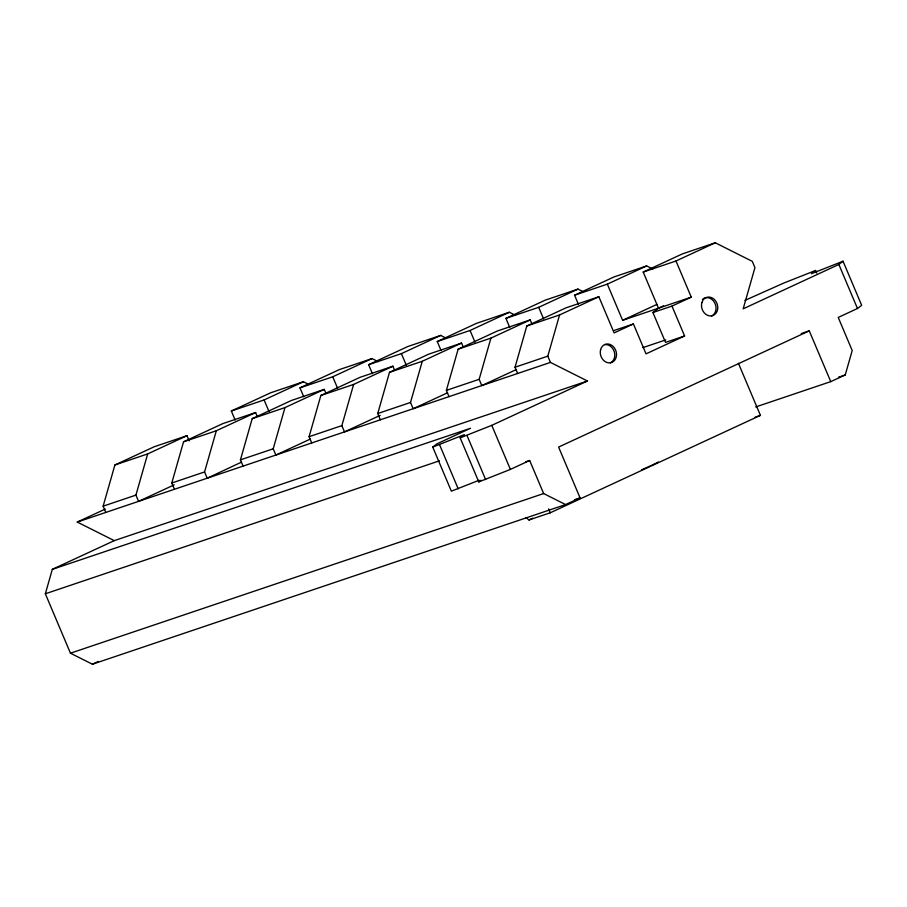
<?xml version="1.0" encoding="UTF-8"?>
<svg xmlns="http://www.w3.org/2000/svg" width="907" height="907" viewBox="0 0 907 907"><rect width="100%" height="100%" fill="white"/><g stroke="black" fill="none" stroke-linecap="round" stroke-linejoin="round"><path stroke-width="1.36" d="M816.697 273.064L815.608 270.467L811.436 273.71L843.034 261.216L861.65 305.274L857.478 308.505L838.227 317.427L852.206 350.533L845.233 374.954L830.755 381.632L809.259 330.851L558.599 447.072L580.061 497.875L565.594 504.575L92.401 664.219L70.451 653.199L45.35 593.779L52.323 569.347L114.271 540.64L587.464 380.997L550.447 362.415L547.805 356.156L559.574 314.956L598.858 296.748L614.13 332.903L633.415 323.958L646.033 353.855L684.604 335.975L671.974 306.09L652.915 312.518L665.534 342.404L684.604 335.975M105.779 512.432L103.137 506.174L114.906 464.974L154.19 446.766L186.978 435.7L189.155 440.87M174.223 484.837L138.567 501.367L135.914 495.109L147.682 453.919L186.978 435.7M174.427 489.27L171.786 483.012L183.554 441.811L222.839 423.603L255.627 412.549L257.248 416.381M241.534 462.117L207.215 478.216L204.563 471.946L216.331 430.757L255.627 412.549M243.076 466.107L240.434 459.849L252.203 418.66L291.487 400.44L324.275 389.386L325.908 393.264M310.251 439.113L275.864 455.053L273.211 448.795L284.979 407.594L324.275 389.386M311.725 442.956L309.083 436.686L320.851 395.497L360.136 377.289L392.912 366.224L394.556 370.101M380.169 415.361L344.501 431.891L341.86 425.632L353.628 384.432L392.912 366.224M380.373 419.794L377.731 413.535L389.5 372.335L428.784 354.127L461.561 343.061L463.205 346.939M447.536 392.799L413.15 408.74L410.508 402.47L422.277 361.281L461.561 343.061M449.022 396.631L446.38 390.373L458.148 349.184L497.433 330.964L530.21 319.91L531.853 323.776M516.185 369.637L481.798 385.577L479.157 379.319L490.925 338.118L530.21 319.91M517.67 373.48L515.029 367.21L526.786 326.021L566.081 307.813L598.858 296.748M652.915 312.518L658.482 308.21L643.21 272.055L682.495 253.847L715.283 242.781L752.3 261.363L754.941 267.633L743.173 308.822L838.862 264.447L843.034 261.216M479.055 480.279L451.357 491.163L432.741 447.094L436.913 443.863L470.506 428.274L52.323 569.347M565.594 504.575L543.644 493.555L529.677 460.484L510.392 469.418L478.783 481.912L460.166 437.843L464.35 434.612L432.741 447.094M478.783 481.912L480.869 480.291M235.14 420.043L231.319 411.007L270.615 392.799L303.392 381.745L308.335 384.217M231.319 411.007L264.107 399.953L303.392 381.745M303.754 396.812L299.968 387.856L339.263 369.637L372.04 358.582L378.208 361.678M299.968 387.856L332.756 376.79L372.04 358.582M372.437 373.729L368.616 364.693L407.912 346.485L440.689 335.42L445.62 337.903M368.616 364.693L401.404 353.628L440.689 335.42M441.085 350.567L437.265 341.531L476.56 323.323L509.337 312.257L515.505 315.364M437.265 341.531L470.053 330.477L509.337 312.257M509.734 327.416L505.913 318.368L545.209 300.16L577.986 289.106L582.918 291.578M505.913 318.368L538.701 307.314L577.986 289.106M114.271 540.64L77.254 522.058L105.269 509.065M578.383 304.253L574.562 295.217L613.846 276.998L646.634 265.944L652.802 269.039M574.562 295.217L607.339 284.152L646.634 265.944M643.21 272.055L675.987 261.001L715.283 242.781M607.339 284.152L622.61 320.307L656.997 304.367M658.482 308.21L663.573 305.84M671.974 306.09L691.259 297.145L675.987 261.001M460.166 437.843L491.775 425.349L587.464 380.997M92.401 664.219L98.421 661.418M525.845 517.455L528.985 519.972L532.794 518.203M528.985 519.972L550.243 512.795L760.429 415.372L738.423 363.288M114.906 464.974L147.682 453.919M183.554 441.811L216.331 430.757M252.203 418.66L284.979 407.594M320.851 395.497L353.628 384.432M389.5 372.335L422.277 361.281M458.148 349.184L490.925 338.118M526.786 326.021L559.574 314.956M622.61 320.307L691.259 297.145M614.345 330.397L633.415 323.958M103.137 506.174L135.914 495.109M171.786 483.012L204.563 471.946M240.434 459.849L273.211 448.795M309.083 436.686L341.86 425.632M377.731 413.535L410.508 402.47M446.38 390.373L479.157 379.319M515.029 367.21L547.805 356.156M815.608 270.467L783.999 282.961L744.896 300.41M77.254 522.058L550.447 362.415M642.904 347.608L665.738 339.91M801.221 333.572L809.259 330.851M45.35 593.779L439.407 460.835M525.663 461.833L529.677 460.484M838.533 377.221L845.233 374.954M755.69 406.96L830.755 381.632M755.112 417.163L760.429 415.372M70.451 653.199L543.644 493.555M574.698 499.678L580.061 497.875M838.862 264.447L857.478 308.505M538.701 307.314L543.599 318.935M548.588 508.895L550.243 512.795M470.053 330.477L474.962 342.098M491.775 425.349L510.392 469.418M467.026 435.53L485.642 479.599M401.404 353.628L406.313 365.249M439.6 444.781L458.205 488.85M332.756 376.79L337.619 388.321M264.107 399.953L269.016 411.574M658.391 461.992A22.471 1.134 -22.9 0 1 655.523 463.477M654.627 463.908A22.471 1.134 -22.9 0 1 651.566 465.359M650.432 465.881A22.471 1.134 -22.9 0 1 641.521 469.815M702.426 299.389A9.626 7.959 71.4 0 1 714.591 302.598A9.626 7.959 71.4 0 1 711.655 315.942M604.935 344.581A9.626 7.948 71.3 0 1 614.334 351.848A9.626 7.948 71.3 0 1 610.422 362.868M701.871 302.609A9.626 7.959 71.4 0 0 711.371 315.931A9.626 7.959 71.4 0 0 715.646 300.977A9.626 7.959 71.4 0 0 701.871 302.609M600.638 349.535A9.626 7.948 71.3 0 0 610.139 362.857A9.626 7.948 71.3 0 0 614.402 347.903A9.626 7.948 71.3 0 0 600.638 349.535"/></g></svg>
